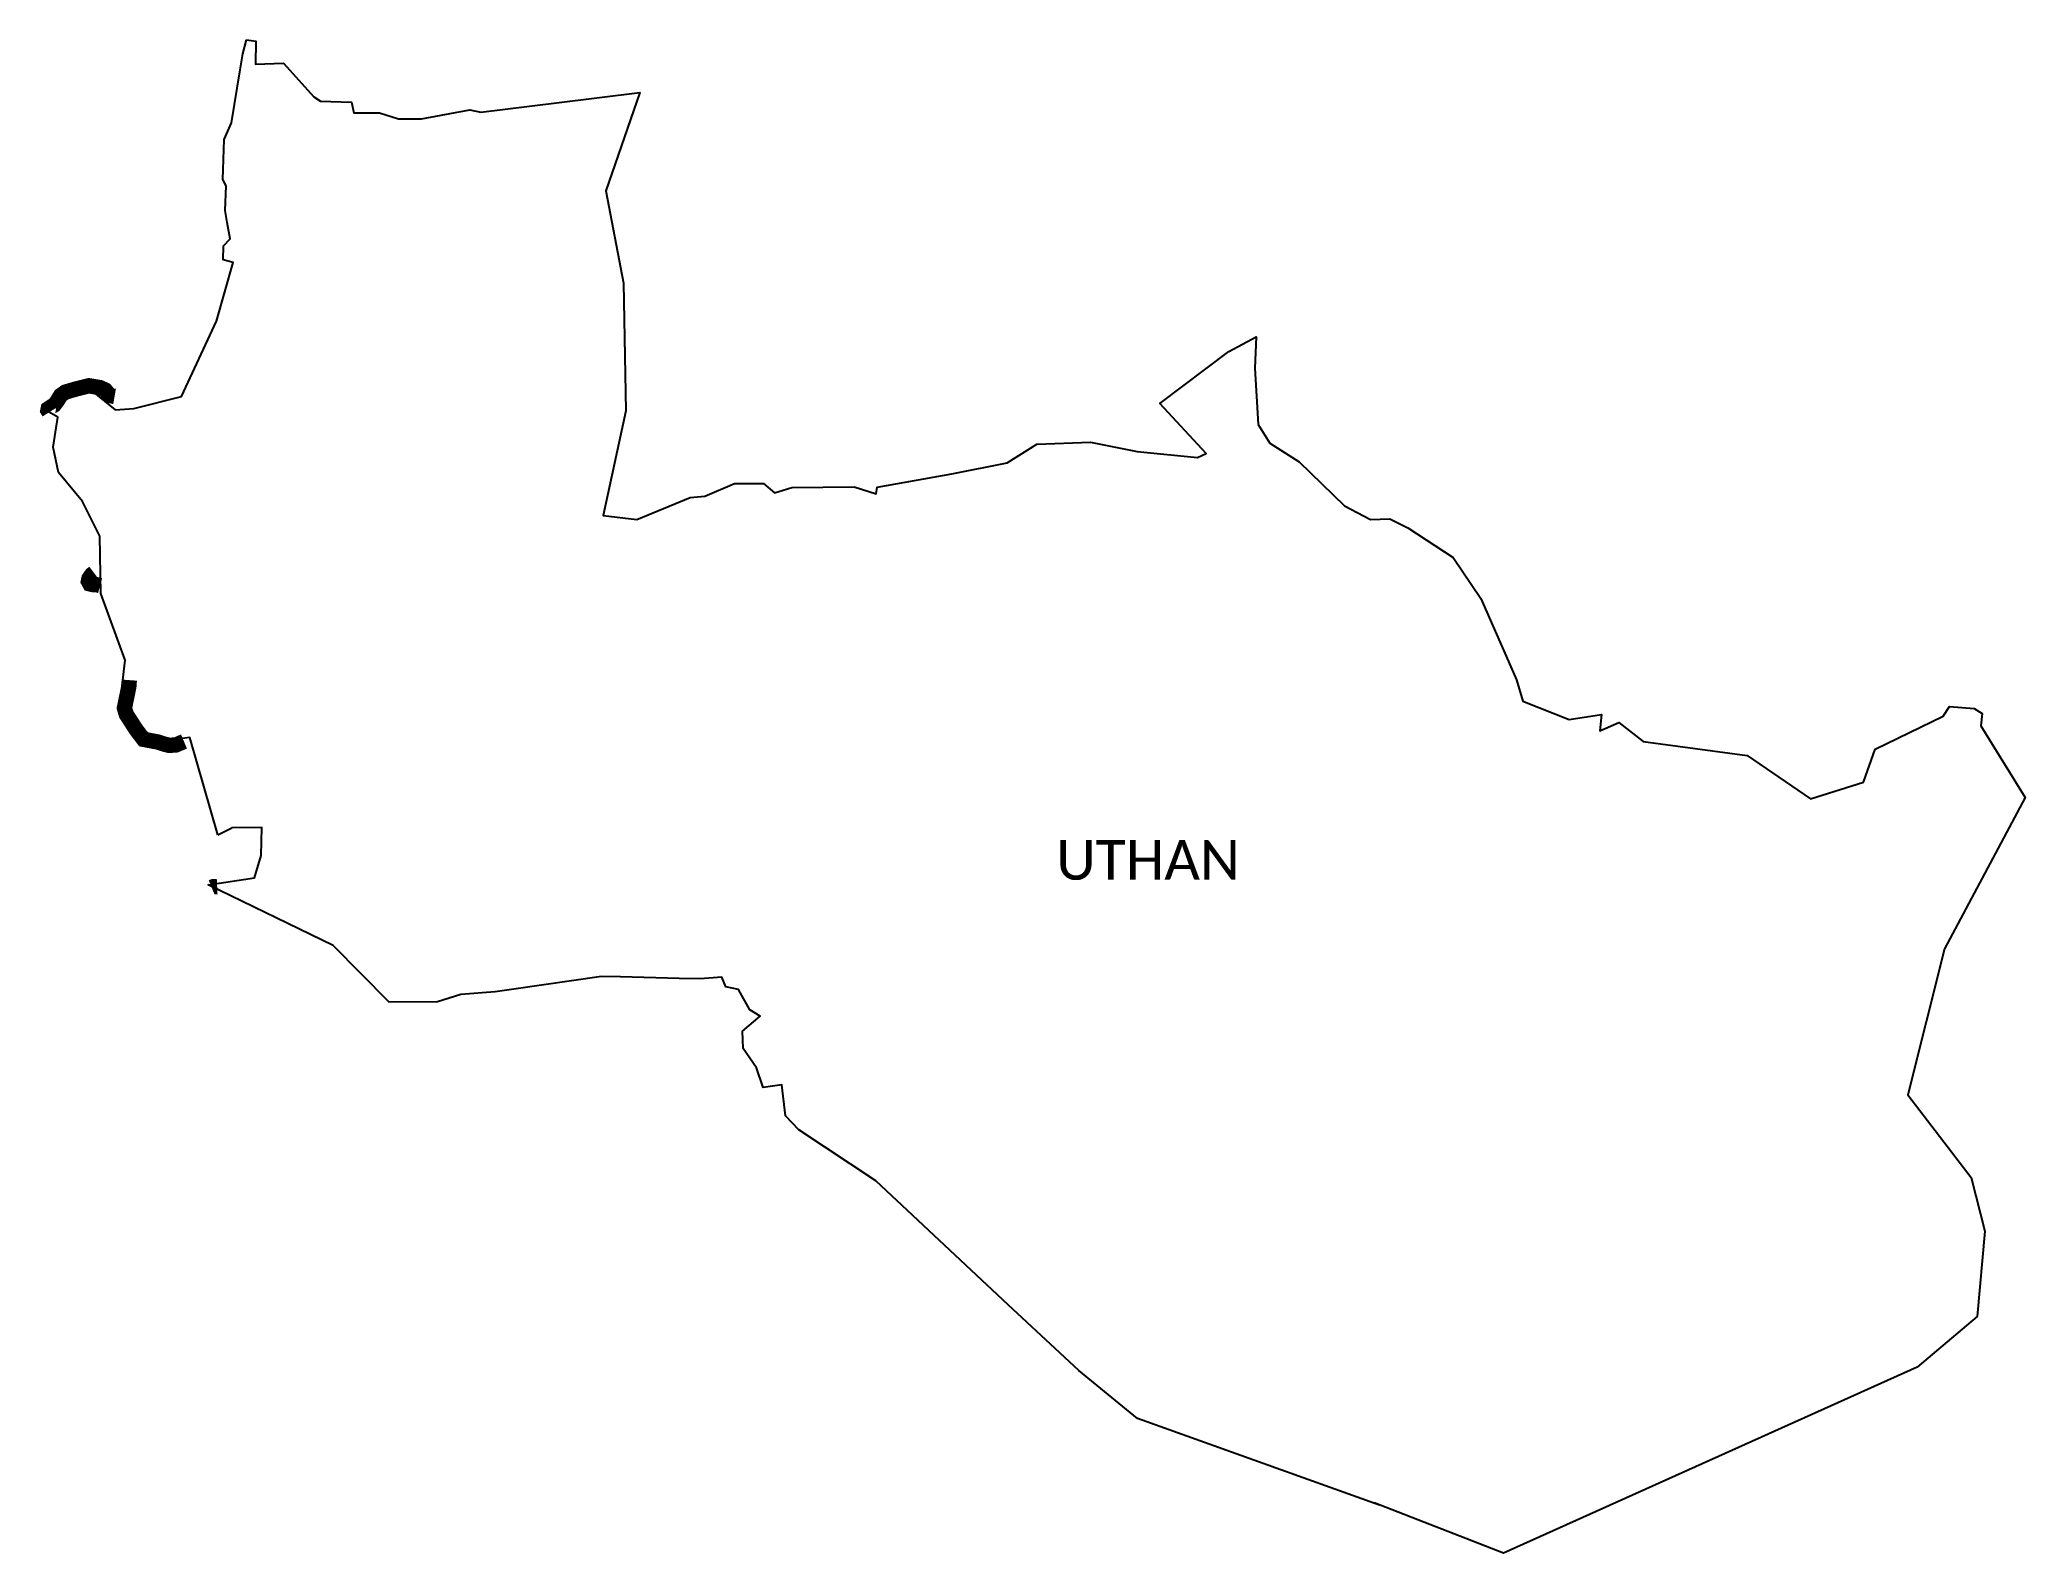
# Model space of a CAD drawing. Header units: metres. Extents: x 266537 to 272991, y 2129469 to 2134388.
import ezdxf

# ---------------------------------------------------------------- set-up
doc = ezdxf.new("R2010")
doc.units = ezdxf.units.M
for name, color, linetype in [('UNPROTECTED', 130, 'Continuous'), ('village', 3, 'Continuous'), ('VILLAGE NAME', 250, 'Continuous')]:
    doc.layers.add(name, color=color, linetype=linetype)

msp = doc.modelspace()

# ---------------------------------------------------------------- linework, layer by layer
at = {"color": 3}
for points in [[(267116.5, 2131803.7), (267025.5, 2132120), (266926.1, 2132107.2), (266795.9, 2132204.5), (266814.8, 2132371.8), (266736, 2132588.6), (266732.6, 2132774.1), (266676.1, 2132887.6), (266598.5, 2132981.6), (266581.4, 2133063.5), (266595.6, 2133161), (266558.2, 2133182.8), (266588.5, 2133227.4), (266707.5, 2133245.4), (266782.3, 2133185.3), (266843.5, 2133189.1), (266998, 2133228.3), (267112.2, 2133473), (267166.4, 2133663.3), (267133.6, 2133672.2), (267135, 2133717.5), (267156, 2133740.4), (267146.7, 2133794.2), (267140.1, 2133832.4), (267143.5, 2133912.5), (267132.5, 2133933.4), (267136.5, 2134063.8), (267160.5, 2134117.3), (267188.5, 2134290.2), (267196.9, 2134341.8), (267209.5, 2134387.6)], [(267209.5, 2134387.6), (267240.2, 2134382.8), (267238.7, 2134308.6), (267329.1, 2134311.4), (267427.9, 2134202.5), (267450.3, 2134187.9), (267550.9, 2134184.2), (267558.5, 2134150.4), (267641.3, 2134150.3), (267703.7, 2134131), (267778, 2134130.9), (267935, 2134160.3), (267971.3, 2134152.7), (268216.9, 2134182.7), (268488.3, 2134215.9), (268377.8, 2133896.4), (268434.8, 2133596.2), (268442.7, 2133181.8), (268368.6, 2132841.4), (268477.8, 2132828.6), (268651.2, 2132900.5), (268698.6, 2132904.1), (268795.8, 2132945.1), (268889.8, 2132945.2), (268925.6, 2132915.4), (268981.7, 2132932.9), (269184.8, 2132934.2), (269255.6, 2132911.6), (269259.3, 2132933.8), (269501.7, 2132977.5), (269681.3, 2133012.7), (269778, 2133073), (269953, 2133080.3), (270104.6, 2133049.4), (270300.8, 2133030.5), (270328.8, 2133042.6), (270178.3, 2133205.3), (270402.5, 2133374.5), (270490.6, 2133422.5), (270486.6, 2133320.2), (270497.8, 2133137.6), (270535.4, 2133076.7), (270631.1, 2133015.8), (270778.4, 2132872.5), (270862.4, 2132828.7), (270925.1, 2132830.3), (270984.1, 2132801.1), (271130.9, 2132704.7), (271221, 2132571.4), (271310.7, 2132367.2), (271336.8, 2132307.7), (271358.2, 2132238.7), (271508.3, 2132178.7), (271613.4, 2132194.8), (271608.2, 2132141.7), (271670.3, 2132168.6), (271749.2, 2132106.9), (272087, 2132061.6), (272292.8, 2131920.6), (272465.4, 2131974.9), (272503, 2132081.8), (272724.4, 2132189.9), (272744.5, 2132220.5), (272824.6, 2132214.3), (272851.1, 2132198.6), (272846.5, 2132158.6), (272991, 2131925.6), (272728.4, 2131434), (272608.7, 2130959.3), (272815.2, 2130690.9), (272859, 2130515.5), (272834.9, 2130238.4), (272639, 2130073.7), (271294.9, 2129469.3), (270874.5, 2129632.7)], [(270892.3, 2129625.8), (270105.5, 2129907.5), (269915.2, 2130063.3), (269685, 2130276.3), (269254.8, 2130679.7), (269005, 2130845), (268961.3, 2130890.5), (268949.8, 2130991.7), (268889, 2130983.2), (268867.4, 2131046.4), (268823.3, 2131110), (268821.4, 2131165.8), (268879.1, 2131214.7), (268845.3, 2131234.8), (268808.6, 2131300.9), (268766.8, 2131309.5), (268754.3, 2131341.5), (268683.9, 2131335.8), (268615.2, 2131337.6), (268425.4, 2131342.4), (268363.7, 2131344), (268078.6, 2131302.4), (268017.1, 2131293.4), (267906.3, 2131285.6), (267829.8, 2131261.4), (267673.1, 2131260.2), (267490.7, 2131444.6), (267084.3, 2131641.7), (267235.3, 2131664), (267257, 2131736.5), (267258.9, 2131828.2), (267161.9, 2131826.7)]]:
    msp.add_lwpolyline(points, dxfattribs=at)
at = {"layer": 'UNPROTECTED', "const_width": 50, "flags": 128}
for points in [[(266780.6, 2133228.6), (266768.1, 2133230.8), (266761.1, 2133236.6), (266750.6, 2133249), (266733.6, 2133257), (266696.7, 2133263.1), (266652.4, 2133251.9), (266620.7, 2133242.6), (266605.4, 2133231.8), (266594.2, 2133213.6), (266584.6, 2133200.8), (266575.7, 2133195.7), (266565.1, 2133188.7), (266563.9, 2133182.9), (266567.7, 2133176.9)], [(266713.6, 2132655.2), (266706.3, 2132649.7), (266697.5, 2132637), (266695.5, 2132627.6), (266699.9, 2132619.5), (266708.8, 2132617.3), (266724.4, 2132616.3), (266733.6, 2132613.8)], [(266828.4, 2132306.6), (266826.8, 2132285.1), (266818.1, 2132242.6), (266812.6, 2132215.9), (266818.8, 2132195.2), (266849.6, 2132147.3), (266874.7, 2132114.2), (266893.3, 2132110.7), (266920.1, 2132105.8), (266942.2, 2132098.7), (266958.6, 2132094.6), (266980.2, 2132096.2), (267006.2, 2132107.1)], [(267114, 2131635.9), (267101.4, 2131635.3), (267096, 2131633.1)]]:
    msp.add_lwpolyline(points, dxfattribs=at)
at = {"layer": 'village'}
msp.add_lwpolyline([(267116.5, 2131803.7), (267161.9, 2131826.7)], dxfattribs=at)

# ---------------------------------------------------------------- texts
at = {"layer": 'VILLAGE NAME', "insert": (269841.1, 2131786.7), "char_height": 128.647, "attachment_point": 1}
msp.add_mtext_dynamic_manual_height_columns('{\\fCalibri|b0|i0|c0|p34;UTHAN }', width=1449.11, gutter_width=643.2, heights=[0], dxfattribs=at)

doc.saveas('drawing.dxf')
